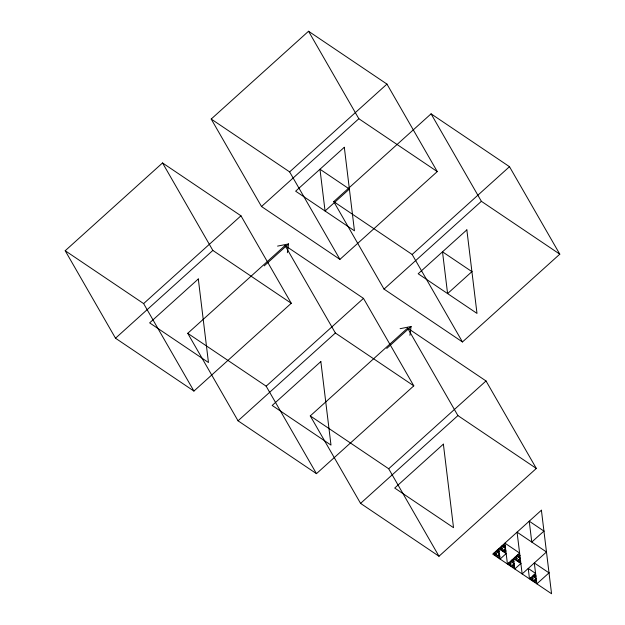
<?xml version="1.0" encoding="UTF-8"?>
<svg xmlns="http://www.w3.org/2000/svg" width="625" height="625" viewBox="0 0 625 625"><rect width="100%" height="100%" fill="white"/><g stroke="black" fill="none" stroke-linecap="round" stroke-linejoin="round"><path stroke-width="0.94" d="M287.367 252.719L288.555 243.93L277.57 246.109M409.906 335.305L411.086 326.508L400.102 328.695M65.203 250.734L162.539 162.945L240.961 215.797L291.266 303.273L193.93 391.07L115.508 338.219L65.203 250.734L143.625 303.594L193.93 391.07M211.203 119.047L308.539 31.25L386.961 84.102L437.266 171.586L339.93 259.383L261.508 206.523L211.203 119.047L289.625 171.898L339.93 259.383M143.625 303.594L240.961 215.797M289.625 171.898L386.961 84.102M115.508 338.219L212.844 250.422L291.266 303.273M261.508 206.523L358.844 118.734L437.266 171.586M187.734 333.32L285.07 245.523L363.492 298.383L413.797 385.859L316.461 473.656L238.039 420.805L187.734 333.32L266.156 386.172L316.461 473.656M333.734 201.625L431.07 113.836L509.492 166.688L559.797 254.164L462.461 341.961L384.039 289.109L333.734 201.625L412.156 254.484L462.461 341.961M264.219 265.875L288.555 243.93M266.156 386.172L363.492 298.383M412.156 254.484L509.492 166.688M238.039 420.805L335.375 333.008L413.797 385.859M384.039 289.109L481.375 201.312L559.797 254.164M310.266 415.906L407.602 328.109L486.023 380.961L536.328 468.445L438.992 556.242L360.57 503.383L310.266 415.906L388.688 468.758L438.992 556.242M386.75 348.461L411.086 326.508M388.688 468.758L486.023 380.961M360.57 503.383L457.906 415.594L536.328 468.445M431.07 113.836L481.375 201.312M308.539 31.25L358.844 118.734M407.602 328.109L457.906 415.594M285.07 245.523L335.375 333.008M162.539 162.945L212.844 250.422M198.312 278.977L149.641 322.875L208.461 362.516L198.312 278.977M344.312 147.289L295.641 191.188L354.461 230.82L344.312 147.289M349.383 189.055L325.055 211.008L319.977 169.234L349.383 189.055M320.844 361.562L272.18 405.461L330.992 445.102L320.844 361.562M466.844 229.867L418.18 273.766L476.992 313.406L466.844 229.867M471.922 271.641L447.586 293.586L442.508 251.82L471.922 271.641M443.375 444.148L394.711 488.047L453.523 527.68L443.375 444.148M541.406 510.211L492.734 554.109L551.555 593.75L541.406 510.211M496.094 553.977L494.57 555.352L494.258 552.734L496.094 553.977M499.133 551.234L497.617 552.602L497.297 549.992L499.133 551.234M502.18 548.492L500.656 549.859L500.344 547.25L502.18 548.492M505.219 545.75L503.695 547.117L503.383 544.508L505.219 545.75M499.453 553.844L496.414 556.586L495.781 551.367L499.453 553.844M505.539 548.359L502.492 551.102L501.859 545.883L505.539 548.359M499.773 556.453L498.25 557.828L497.93 555.219L499.773 556.453M505.852 550.969L504.336 552.336L504.016 549.727L505.852 550.969M506.172 553.578L500.086 559.062L498.82 548.625L506.172 553.578M519.609 553.047L507.438 564.023L504.906 543.133L519.609 553.047M543.938 531.094L531.773 542.07L529.234 521.188L543.938 531.094M510.797 563.891L509.281 565.258L508.961 562.648L510.797 563.891M513.844 561.141L512.32 562.516L512 559.906L513.844 561.141M516.883 558.398L515.359 559.773L515.047 557.164L516.883 558.398M519.922 555.656L518.406 557.031L518.086 554.414L519.922 555.656M514.156 563.75L511.117 566.5L510.484 561.273L514.156 563.75M520.242 558.266L517.203 561.008L516.562 555.789L520.242 558.266M514.477 566.367L512.953 567.734L512.641 565.125L514.477 566.367M520.555 560.875L519.039 562.25L518.719 559.641L520.555 560.875M520.875 563.484L514.789 568.977L513.523 558.531L520.875 563.484M546.477 551.984L522.141 573.93L517.07 532.164L546.477 551.984M535.578 573.398L529.492 578.883L528.227 568.445L535.578 573.398M532.852 578.75L531.336 580.125L531.016 577.516L532.852 578.75M535.898 576.008L534.375 577.383L534.055 574.773L535.898 576.008M536.211 578.617L533.172 581.359L532.539 576.141L536.211 578.617M536.531 581.227L535.008 582.602L534.695 579.992L536.531 581.227M549.016 572.867L536.852 583.844L534.312 562.953L549.016 572.867"/></g></svg>
